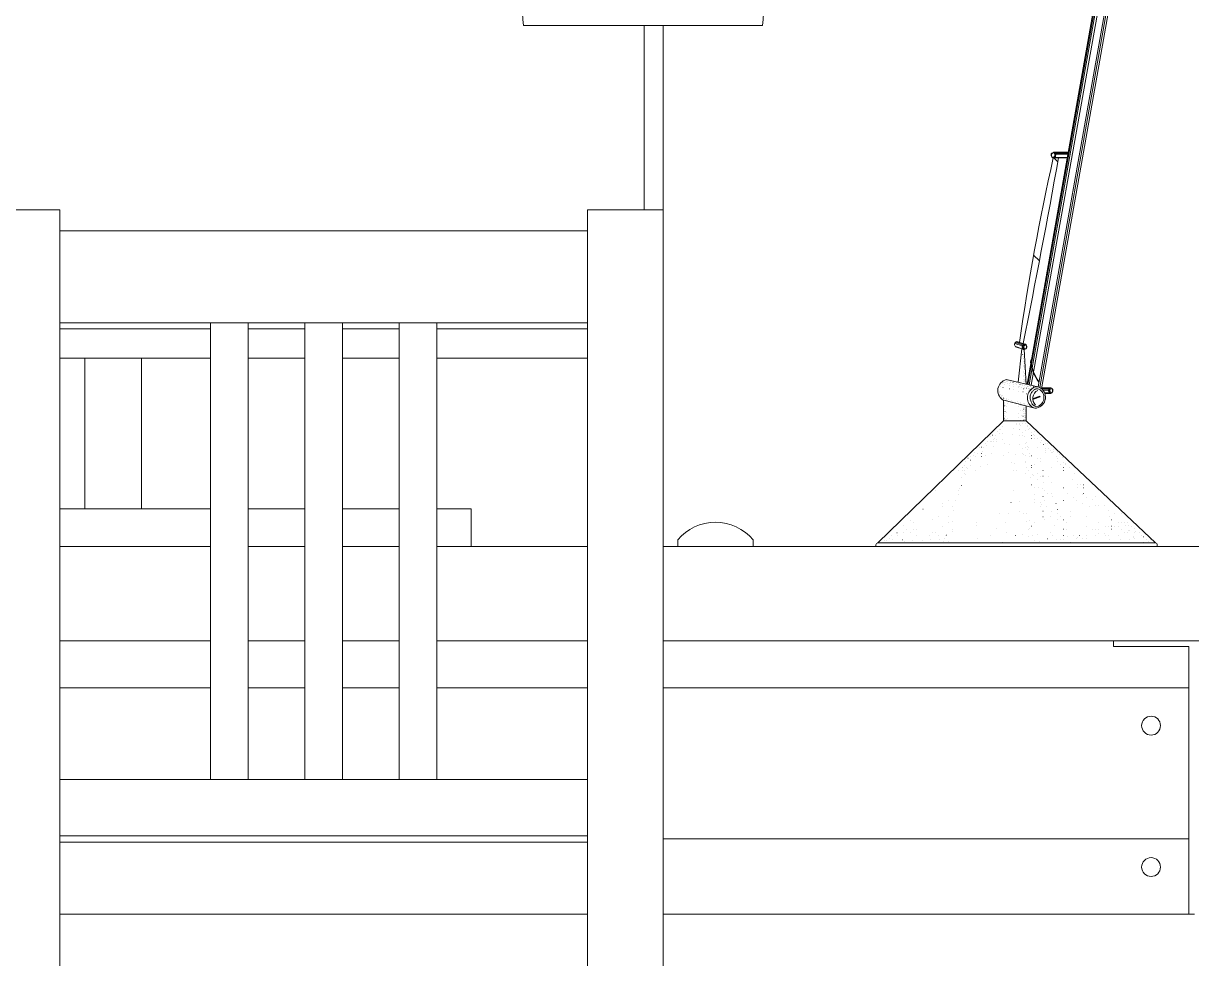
# Model space of a CAD drawing. Header units: centimetres. Extents: x -16179 to 12840, y -10704 to 3856.
# Drawn here: x 21.7 to 83.7, y -5060.8 to -5011.2 of the extents above; entities that cross this region are included whole.
import ezdxf

# ---------------------------------------------------------------- set-up
doc = ezdxf.new("R2010")
doc.units = ezdxf.units.CM
doc.header["$MEASUREMENT"] = 0
for name, color, linetype, lineweight in [('A-LP-SEZIONI_Num_Penna__151', 151, 'Continuous', 18), ('A-prsp-2_Num_Penna__137', 137, 'Continuous', 18), ('A-SECT D-MCUT_Num_Penna__181', 181, 'Continuous', 18)]:
    doc.layers.add(name, color=color, linetype=linetype, lineweight=lineweight)

msp = doc.modelspace()

# ---------------------------------------------------------------- hatches: boundary and pattern name
at = {"layer": 'A-prsp-2_Num_Penna__137', "linetype": 'Continuous', "lineweight": 18}
h = msp.add_hatch(dxfattribs=at)
h.set_pattern_fill('ANSI31', color=137, scale=100, style=0, pattern_type=2)
h.set_pattern_definition([(135, (896.8403, -5564.6536), (3.115519, 3.115519), [])])
h.paths.add_polyline_path([(76.343, -5018.356, 0.018598), (74.545, -5028.138), (74.748, -5028.199, 0.005294), (76.62, -5018.353), (76.355, -5018.353, -0.018609)])
at = {"layer": 'A-SECT D-MCUT_Num_Penna__181', "linetype": 'Continuous', "lineweight": 18}
h = msp.add_hatch(dxfattribs=at)
h.set_pattern_fill('ANSI31', color=181, scale=100, style=0, pattern_type=2)
h.set_pattern_definition([(45, (254.724, -5723.27), (-52.198, 52.198), [])])
h.paths.add_polyline_path([(-34.169, -4813.471), (-34.169, -4861.971), (-19.169, -4861.971), (-19.169, -4843.471), (210.831, -4843.471), (210.831, -4922.101), (212.164, -4922.101, -1), (212.164, -4922.401), (210.843, -4922.401), (210.831, -4922.416), (210.831, -5113.471), (-19.169, -5113.471), (-19.169, -5015.971), (-34.169, -5015.971), (-34.169, -5123.471), (-64.169, -5123.471), (-64.169, -5143.471), (237.449, -5143.471), (237.449, -5113.471), (220.831, -5113.471), (220.831, -4843.471), (235.831, -4843.471), (235.831, -4828.471), (-19.169, -4828.471), (-19.169, -4813.471)])

# ---------------------------------------------------------------- linework, layer by layer
at = {"layer": 'A-LP-SEZIONI_Num_Penna__151', "color": 151, "linetype": 'Continuous', "lineweight": 18}
for p, q in [((19.651, -5021.103), (23.651, -5021.103)), ((23.651, -5071.971), (23.651, -5021.103)), ((51.651, -5021.103), (55.651, -5021.103)), ((51.651, -5071.971), (51.651, -5021.103)), ((55.651, -5021.103), (55.651, -5111.971)), ((23.651, -5022.216), (51.651, -5022.216)), ((23.651, -5027.097), (51.651, -5027.097)), ((23.651, -5027.422), (31.651, -5027.422)), ((31.651, -5027.097), (31.651, -5051.319)), ((33.651, -5027.097), (33.651, -5051.319)), ((33.651, -5027.422), (36.651, -5027.422)), ((36.651, -5027.097), (36.651, -5051.319)), ((36.651, -5027.097), (36.651, -5051.319)), ((38.651, -5027.097), (38.651, -5051.319)), ((38.651, -5027.097), (38.651, -5051.319)), ((38.651, -5027.422), (41.651, -5027.422)), ((41.651, -5027.097), (41.651, -5051.319)), ((43.651, -5027.097), (43.651, -5051.319)), ((43.651, -5027.422), (51.651, -5027.422)), ((79.531, -5044.271), (79.531, -5043.971)), ((83.531, -5044.271), (79.531, -5044.271)), ((83.531, -5058.471), (83.531, -5044.271)), ((31.651, -5046.471), (23.651, -5046.471)), ((36.651, -5046.471), (33.651, -5046.471)), ((41.651, -5046.471), (38.651, -5046.471)), ((51.651, -5046.471), (43.651, -5046.471)), ((83.531, -5046.471), (55.651, -5046.471)), ((23.651, -5051.319), (51.651, -5051.319)), ((23.651, -5054.319), (51.651, -5054.319)), ((23.651, -5054.645), (51.651, -5054.645)), ((83.531, -5054.471), (55.651, -5054.471)), ((51.651, -5058.471), (23.651, -5058.471)), ((83.831, -5058.471), (55.651, -5058.471))]:
    msp.add_line(p, q, dxfattribs=at)
at = {"layer": 'A-LP-SEZIONI_Num_Penna__151', "color": 151, "linetype": 'Continuous', "lineweight": 18, "flags": 128}
for points in [[(31.651, -5038.971), (23.651, -5038.971)], [(36.651, -5038.971), (33.651, -5038.971)], [(41.651, -5038.971), (38.651, -5038.971)], [(51.651, -5038.971), (43.651, -5038.971)], [(55.651, -5043.971), (125.831, -5043.971), (125.831, -5038.971), (55.651, -5038.971)], [(23.651, -5043.971), (31.651, -5043.971)], [(33.651, -5043.971), (36.651, -5043.971)], [(38.651, -5043.971), (41.651, -5043.971)], [(43.651, -5043.971), (51.651, -5043.971)]]:
    msp.add_lwpolyline(points, dxfattribs=at)
at = {"layer": 'A-LP-SEZIONI_Num_Penna__151', "color": 151, "linetype": 'Continuous', "lineweight": 18}
for centre in [(81.531, -5048.471), (81.531, -5055.971)]:
    msp.add_circle(centre, 0.5, dxfattribs=at)
at = {"layer": 'A-prsp-2_Num_Penna__137', "color": 137, "linetype": 'Continuous', "lineweight": 18}
for p, q in [((79.32, -5005.765), (74.953, -5030.363)), ((79.363, -5005.776), (74.995, -5030.373)), ((79.429, -5005.793), (75.061, -5030.388)), ((79.543, -5005.822), (75.176, -5030.414)), ((79.901, -5005.913), (75.542, -5030.497)), ((79.996, -5005.938), (75.635, -5030.534)), ((80.095, -5005.963), (75.727, -5030.6)), ((54.651, -5011.338), (54.651, -5021.103)), ((55.651, -5011.338), (55.651, -5021.103)), ((76.335, -5018.353), (77.085, -5018.353)), ((76.36, -5018.058), (77.138, -5018.058)), ((76.392, -5018.339), (77.088, -5018.339)), ((76.409, -5018.073), (77.135, -5018.073)), ((76.437, -5018.1), (77.13, -5018.1)), ((76.466, -5018.154), (77.121, -5018.154)), ((74.702, -5028.322), (74.299, -5028.201)), ((74.735, -5028.27), (74.331, -5028.149)), ((74.775, -5028.24), (74.369, -5028.118)), ((74.805, -5028.227), (74.399, -5028.105)), ((74.739, -5028.492), (74.335, -5028.365)), ((74.668, -5028.481), (74.484, -5030.256)), ((74.72, -5028.79), (74.722, -5028.79)), ((74.78, -5028.597), (74.782, -5028.597)), ((74.78, -5028.775), (74.782, -5028.775)), ((74.78, -5028.879), (74.782, -5028.879)), ((74.795, -5028.686), (74.797, -5028.686)), ((74.807, -5028.52), (74.899, -5030.351)), ((23.651, -5028.971), (31.651, -5028.971)), ((24.982, -5028.971), (24.982, -5036.971)), ((27.982, -5028.971), (27.982, -5036.971)), ((33.651, -5028.971), (36.651, -5028.971)), ((38.651, -5028.971), (41.651, -5028.971)), ((43.651, -5028.971), (51.651, -5028.971)), ((74.75, -5028.998), (74.752, -5028.998)), ((74.75, -5029.444), (74.752, -5029.444)), ((74.765, -5029.355), (74.767, -5029.355)), ((74.78, -5028.983), (74.782, -5028.983)), ((74.78, -5029.147), (74.782, -5029.147)), ((74.795, -5029.177), (74.797, -5029.177)), ((74.795, -5029.266), (74.797, -5029.266)), ((74.81, -5029.251), (74.812, -5029.251)), ((74.825, -5029.34), (74.826, -5029.34)), ((74.825, -5029.429), (74.826, -5029.429)), ((74.825, -5029.474), (74.826, -5029.474)), ((74.839, -5029.518), (74.841, -5029.518)), ((74.75, -5029.756), (74.752, -5029.756)), ((74.75, -5029.935), (74.752, -5029.935)), ((74.75, -5030.098), (74.752, -5030.098)), ((74.765, -5029.667), (74.767, -5029.667)), ((74.765, -5029.905), (74.767, -5029.905)), ((74.795, -5030.083), (74.797, -5030.083)), ((74.825, -5029.771), (74.826, -5029.771)), ((74.825, -5029.801), (74.826, -5029.801)), ((74.839, -5029.593), (74.841, -5029.593)), ((74.839, -5029.875), (74.841, -5029.875)), ((74.854, -5029.994), (74.856, -5029.994)), ((74.854, -5030.128), (74.856, -5030.128)), ((74.869, -5030.068), (74.871, -5030.068)), ((74.869, -5030.143), (74.871, -5030.143)), ((73.485, -5030.752), (73.487, -5030.752)), ((73.531, -5030.483), (73.533, -5030.483)), ((73.628, -5030.338), (73.629, -5030.338)), ((73.676, -5030.531), (73.678, -5030.531)), ((73.679, -5030.291), (73.681, -5030.291)), ((73.738, -5030.262), (73.74, -5030.262)), ((73.772, -5030.354), (73.774, -5030.354)), ((73.813, -5030.262), (73.815, -5030.262)), ((73.869, -5030.193), (73.871, -5030.193)), ((73.872, -5030.187), (73.874, -5030.187)), ((73.932, -5030.321), (73.934, -5030.321)), ((73.933, -5030.193), (73.935, -5030.193)), ((73.982, -5030.177), (73.984, -5030.177)), ((74.014, -5030.402), (74.016, -5030.402)), ((74.03, -5030.611), (74.032, -5030.611)), ((74.036, -5030.336), (74.038, -5030.336)), ((74.078, -5030.258), (74.08, -5030.258)), ((74.081, -5030.232), (74.083, -5030.232)), ((74.094, -5030.242), (74.096, -5030.242)), ((74.207, -5030.274), (74.209, -5030.274)), ((74.214, -5030.232), (74.216, -5030.232)), ((74.223, -5030.467), (74.225, -5030.467)), ((74.223, -5030.643), (74.225, -5030.643)), ((74.229, -5030.351), (74.231, -5030.351)), ((74.352, -5030.306), (74.354, -5030.306)), ((74.378, -5030.291), (74.38, -5030.291)), ((74.408, -5030.381), (74.41, -5030.381)), ((74.481, -5030.483), (74.483, -5030.483)), ((74.481, -5030.724), (74.483, -5030.724)), ((74.497, -5030.306), (74.499, -5030.306)), ((74.513, -5030.547), (74.515, -5030.547)), ((74.572, -5030.5), (74.574, -5030.5)), ((74.577, -5030.37), (74.579, -5030.37)), ((74.641, -5030.531), (74.643, -5030.531)), ((74.674, -5030.386), (74.676, -5030.386)), ((74.691, -5030.381), (74.693, -5030.381)), ((74.706, -5030.418), (74.708, -5030.418)), ((74.738, -5030.756), (74.74, -5030.756)), ((74.75, -5030.217), (74.752, -5030.217)), ((74.754, -5030.595), (74.756, -5030.595)), ((74.795, -5030.321), (74.797, -5030.321)), ((74.802, -5030.402), (74.804, -5030.402)), ((74.825, -5030.173), (74.826, -5030.173)), ((74.839, -5030.232), (74.841, -5030.232)), ((74.839, -5030.514), (74.841, -5030.514)), ((74.839, -5030.589), (74.841, -5030.589)), ((74.854, -5030.202), (74.856, -5030.202)), ((74.854, -5030.232), (74.856, -5030.232)), ((74.854, -5030.336), (74.856, -5030.336)), ((74.854, -5030.395), (74.856, -5030.395)), ((74.869, -5030.262), (74.871, -5030.262)), ((74.914, -5030.574), (74.916, -5030.574)), ((74.958, -5030.47), (74.96, -5030.47)), ((74.988, -5030.5), (74.99, -5030.5)), ((74.996, -5030.499), (74.998, -5030.499)), ((75.012, -5030.483), (75.014, -5030.483)), ((75.012, -5030.595), (75.014, -5030.595)), ((75.033, -5030.604), (75.035, -5030.604)), ((75.033, -5030.693), (75.035, -5030.693)), ((75.063, -5030.44), (75.065, -5030.44)), ((75.108, -5030.627), (75.11, -5030.627)), ((75.137, -5030.5), (75.139, -5030.5)), ((75.157, -5030.483), (75.158, -5030.483)), ((75.173, -5030.515), (75.175, -5030.515)), ((75.271, -5030.455), (75.273, -5030.455)), ((75.285, -5030.499), (75.287, -5030.499)), ((76.194, -5030.549), (75.735, -5030.549)), ((76.137, -5030.57), (75.735, -5030.57)), ((76.104, -5030.61), (75.735, -5030.61)), ((76.082, -5030.671), (75.795, -5030.671)), ((73.485, -5030.886), (73.487, -5030.886)), ((73.515, -5030.797), (73.517, -5030.797)), ((73.545, -5030.901), (73.547, -5030.901)), ((73.575, -5030.975), (73.577, -5030.975)), ((73.575, -5030.99), (73.577, -5030.99)), ((73.595, -5031.062), (73.597, -5031.062)), ((73.634, -5030.96), (73.636, -5030.96)), ((73.694, -5031.094), (73.696, -5031.094)), ((73.704, -5032.308), (73.704, -5031.2)), ((73.709, -5031.049), (73.711, -5031.049)), ((73.724, -5031.11), (73.726, -5031.11)), ((73.732, -5031.327), (73.734, -5031.327)), ((73.768, -5031.139), (73.77, -5031.139)), ((73.78, -5031.391), (73.782, -5031.391)), ((73.857, -5031.154), (73.859, -5031.154)), ((73.869, -5031.142), (73.871, -5031.142)), ((73.893, -5031.367), (73.895, -5031.367)), ((73.962, -5031.154), (73.963, -5031.154)), ((74.11, -5031.222), (74.112, -5031.222)), ((74.2, -5031.258), (74.202, -5031.258)), ((74.336, -5031.303), (74.338, -5031.303)), ((74.423, -5031.272), (74.425, -5031.272)), ((74.513, -5031.383), (74.515, -5031.383)), ((74.586, -5031.317), (74.588, -5031.317)), ((74.593, -5031.367), (74.595, -5031.367)), ((74.765, -5031.362), (74.767, -5031.362)), ((74.819, -5031.367), (74.82, -5031.367)), ((74.931, -5030.869), (74.933, -5030.869)), ((73.732, -5031.697), (73.734, -5031.697)), ((73.732, -5031.906), (73.734, -5031.906)), ((73.748, -5031.512), (73.75, -5031.512)), ((73.756, -5031.415), (73.758, -5031.415)), ((73.772, -5032.002), (73.774, -5032.002)), ((73.783, -5031.808), (73.785, -5031.808)), ((73.813, -5031.481), (73.815, -5031.481)), ((73.861, -5031.544), (73.863, -5031.544)), ((73.869, -5031.841), (73.871, -5031.841)), ((74.505, -5031.528), (74.507, -5031.528)), ((74.505, -5031.922), (74.507, -5031.922)), ((74.625, -5031.472), (74.627, -5031.472)), ((74.625, -5031.777), (74.627, -5031.777)), ((74.676, -5031.495), (74.678, -5031.495)), ((74.705, -5031.763), (74.707, -5031.763)), ((74.706, -5031.48), (74.708, -5031.48)), ((74.746, -5031.6), (74.748, -5031.6)), ((74.746, -5031.801), (74.748, -5031.801)), ((74.746, -5031.914), (74.748, -5031.914)), ((74.754, -5031.681), (74.756, -5031.681)), ((74.795, -5031.644), (74.797, -5031.644)), ((74.795, -5031.926), (74.797, -5031.926)), ((74.802, -5031.415), (74.804, -5031.415)), ((74.81, -5031.576), (74.812, -5031.576)), ((74.81, -5031.994), (74.812, -5031.994)), ((74.819, -5031.576), (74.82, -5031.576)), ((74.827, -5031.681), (74.829, -5031.681)), ((74.867, -5031.56), (74.869, -5031.56)), ((74.875, -5031.616), (74.877, -5031.616)), ((74.875, -5031.689), (74.877, -5031.689)), ((74.875, -5031.761), (74.877, -5031.761)), ((74.875, -5031.817), (74.877, -5031.817)), ((74.875, -5031.914), (74.877, -5031.914)), ((74.875, -5032.01), (74.877, -5032.01)), ((74.883, -5031.48), (74.885, -5031.48)), ((74.898, -5032.308), (74.898, -5031.506)), ((74.973, -5031.421), (74.975, -5031.421)), ((75.076, -5031.496), (75.078, -5031.496)), ((73.643, -5032.618), (73.645, -5032.618)), ((73.643, -5032.618), (73.645, -5032.618)), ((74.898, -5032.308), (73.704, -5032.308)), ((73.74, -5032.131), (73.742, -5032.131)), ((73.764, -5032.187), (73.766, -5032.187)), ((73.798, -5032.239), (73.8, -5032.239)), ((73.828, -5032.06), (73.83, -5032.06)), ((73.872, -5032.253), (73.874, -5032.253)), ((73.901, -5032.187), (73.903, -5032.187)), ((74.386, -5032.484), (74.388, -5032.484)), ((74.409, -5032.467), (74.411, -5032.467)), ((74.505, -5032.139), (74.507, -5032.139)), ((74.526, -5032.46), (74.528, -5032.46)), ((74.549, -5032.507), (74.551, -5032.507)), ((74.619, -5032.554), (74.621, -5032.554)), ((74.625, -5032.267), (74.627, -5032.267)), ((74.633, -5032.026), (74.635, -5032.026)), ((74.688, -5032.457), (74.69, -5032.457)), ((74.738, -5032.058), (74.74, -5032.058)), ((74.754, -5032.267), (74.756, -5032.267)), ((74.765, -5032.253), (74.767, -5032.253)), ((74.78, -5032.045), (74.782, -5032.045)), ((74.795, -5032.209), (74.797, -5032.209)), ((74.81, -5032.12), (74.812, -5032.12)), ((74.819, -5032.243), (74.82, -5032.243)), ((74.853, -5032.437), (74.855, -5032.437)), ((74.854, -5032.12), (74.856, -5032.12)), ((74.875, -5032.05), (74.877, -5032.05)), ((74.875, -5032.131), (74.877, -5032.131)), ((74.875, -5032.219), (74.877, -5032.219)), ((74.97, -5032.577), (74.972, -5032.577)), ((74.993, -5032.554), (74.995, -5032.554)), ((73.008, -5033.111), (73.01, -5033.111)), ((73.129, -5033.062), (73.131, -5033.062)), ((73.162, -5033.265), (73.164, -5033.265)), ((73.223, -5033.225), (73.225, -5033.225)), ((73.293, -5033.085), (73.295, -5033.085)), ((73.316, -5033.265), (73.318, -5033.265)), ((73.409, -5032.875), (73.411, -5032.875)), ((73.47, -5032.957), (73.472, -5032.957)), ((73.503, -5032.735), (73.505, -5032.735)), ((73.526, -5032.758), (73.528, -5032.758)), ((73.639, -5032.977), (73.641, -5032.977)), ((74.176, -5033.044), (74.178, -5033.044)), ((74.222, -5032.694), (74.224, -5032.694)), ((74.549, -5032.764), (74.551, -5032.764)), ((74.563, -5032.775), (74.565, -5032.775)), ((74.563, -5033.083), (74.565, -5033.083)), ((74.718, -5032.929), (74.719, -5032.929)), ((74.718, -5033.083), (74.719, -5033.083)), ((74.83, -5033.114), (74.832, -5033.114)), ((74.857, -5032.796), (74.859, -5032.796)), ((75.026, -5032.775), (75.028, -5032.775)), ((75.087, -5032.694), (75.089, -5032.694)), ((75.18, -5033.083), (75.182, -5033.083)), ((75.18, -5033.237), (75.182, -5033.237)), ((75.203, -5032.904), (75.205, -5032.904)), ((75.273, -5033.044), (75.275, -5033.044)), ((75.334, -5033.083), (75.336, -5033.083)), ((75.334, -5033.237), (75.336, -5033.237)), ((75.367, -5032.88), (75.369, -5032.88)), ((75.488, -5032.929), (75.49, -5032.929)), ((75.488, -5033.237), (75.49, -5033.237)), ((75.647, -5033.207), (75.649, -5033.207)), ((72.452, -5033.692), (72.454, -5033.692)), ((72.545, -5033.692), (72.547, -5033.692)), ((72.662, -5033.738), (72.664, -5033.738)), ((72.755, -5033.505), (72.757, -5033.505)), ((72.826, -5033.622), (72.828, -5033.622)), ((72.849, -5033.388), (72.851, -5033.388)), ((73.008, -5033.419), (73.01, -5033.419)), ((73.082, -5033.412), (73.084, -5033.412)), ((73.162, -5033.419), (73.164, -5033.419)), ((73.178, -5033.676), (73.18, -5033.676)), ((73.316, -5033.419), (73.318, -5033.419)), ((73.666, -5033.295), (73.668, -5033.295)), ((73.736, -5033.482), (73.738, -5033.482)), ((74.036, -5033.557), (74.038, -5033.557)), ((74.563, -5033.545), (74.565, -5033.545)), ((74.736, -5033.79), (74.738, -5033.79)), ((74.853, -5033.51), (74.855, -5033.51)), ((74.872, -5033.699), (74.874, -5033.699)), ((74.946, -5033.44), (74.948, -5033.44)), ((74.97, -5033.65), (74.972, -5033.65)), ((74.993, -5033.837), (74.995, -5033.837)), ((75.026, -5033.699), (75.028, -5033.699)), ((75.026, -5033.699), (75.028, -5033.699)), ((75.488, -5033.699), (75.49, -5033.699)), ((75.67, -5033.44), (75.672, -5033.44)), ((75.741, -5033.324), (75.742, -5033.324)), ((75.834, -5033.557), (75.836, -5033.557)), ((75.927, -5033.767), (75.929, -5033.767)), ((75.951, -5033.51), (75.953, -5033.51)), ((75.951, -5033.853), (75.953, -5033.853)), ((76.044, -5033.51), (76.046, -5033.51)), ((76.114, -5033.767), (76.116, -5033.767)), ((76.184, -5033.86), (76.186, -5033.86)), ((76.348, -5033.814), (76.35, -5033.814)), ((71.681, -5034.438), (71.683, -5034.438)), ((71.821, -5034.275), (71.823, -5034.275)), ((71.929, -5034.189), (71.931, -5034.189)), ((71.961, -5034.392), (71.963, -5034.392)), ((72.125, -5034.135), (72.127, -5034.135)), ((72.148, -5033.995), (72.15, -5033.995)), ((72.195, -5034.182), (72.197, -5034.182)), ((72.312, -5034.042), (72.314, -5034.042)), ((72.545, -5034.035), (72.547, -5034.035)), ((72.545, -5034.189), (72.547, -5034.189)), ((72.569, -5033.948), (72.571, -5033.948)), ((72.772, -5034.127), (72.774, -5034.127)), ((73.043, -5034.037), (73.045, -5034.037)), ((73.709, -5034.127), (73.711, -5034.127)), ((73.947, -5034.007), (73.949, -5034.007)), ((74.129, -5034.49), (74.131, -5034.49)), ((74.339, -5034.094), (74.341, -5034.094)), ((74.736, -5034.047), (74.738, -5034.047)), ((74.783, -5034.094), (74.785, -5034.094)), ((74.853, -5034.49), (74.855, -5034.49)), ((74.872, -5034.161), (74.874, -5034.161)), ((74.872, -5034.469), (74.874, -5034.469)), ((75.063, -5034.024), (75.065, -5034.024)), ((75.087, -5034.21), (75.089, -5034.21)), ((75.18, -5034.161), (75.182, -5034.161)), ((75.18, -5034.161), (75.182, -5034.161)), ((75.488, -5034.315), (75.49, -5034.315)), ((75.642, -5034.315), (75.644, -5034.315)), ((75.642, -5034.469), (75.644, -5034.469)), ((75.951, -5034.007), (75.953, -5034.007)), ((76.259, -5034.007), (76.261, -5034.007)), ((76.301, -5034), (76.303, -5034)), ((76.371, -5033.954), (76.373, -5033.954)), ((76.535, -5034.21), (76.537, -5034.21)), ((76.567, -5034.007), (76.569, -5034.007)), ((76.567, -5034.315), (76.569, -5034.315)), ((76.567, -5034.469), (76.569, -5034.469)), ((76.675, -5034.094), (76.677, -5034.094)), ((76.815, -5034.257), (76.817, -5034.257)), ((76.862, -5034.49), (76.864, -5034.49)), ((71.312, -5034.959), (71.314, -5034.959)), ((71.509, -5034.914), (71.511, -5034.914)), ((71.518, -5034.765), (71.52, -5034.765)), ((71.518, -5034.788), (71.52, -5034.788)), ((71.62, -5034.959), (71.622, -5034.959)), ((71.62, -5035.113), (71.622, -5035.113)), ((71.634, -5034.672), (71.636, -5034.672)), ((71.747, -5034.794), (71.749, -5034.794)), ((71.775, -5034.805), (71.777, -5034.805)), ((71.929, -5034.651), (71.931, -5034.651)), ((72.237, -5034.959), (72.239, -5034.959)), ((72.501, -5034.714), (72.503, -5034.714)), ((72.862, -5034.624), (72.864, -5034.624)), ((74.255, -5034.931), (74.257, -5034.931)), ((74.292, -5034.584), (74.294, -5034.584)), ((74.409, -5034.931), (74.411, -5034.931)), ((74.872, -5035.085), (74.874, -5035.085)), ((74.923, -5034.794), (74.925, -5034.794)), ((75.016, -5034.934), (75.018, -5034.934)), ((75.18, -5034.677), (75.182, -5034.677)), ((75.18, -5034.777), (75.182, -5034.777)), ((75.334, -5034.623), (75.336, -5034.623)), ((75.488, -5035.085), (75.49, -5035.085)), ((75.797, -5034.931), (75.799, -5034.931)), ((76.259, -5034.777), (76.261, -5034.777)), ((76.721, -5034.623), (76.723, -5034.623)), ((76.876, -5034.777), (76.878, -5034.777)), ((76.876, -5034.931), (76.878, -5034.931)), ((76.978, -5034.584), (76.98, -5034.584)), ((76.978, -5034.607), (76.98, -5034.607)), ((77.184, -5034.777), (77.186, -5034.777)), ((77.492, -5035.085), (77.494, -5035.085)), ((71.466, -5035.727), (71.468, -5035.727)), ((71.49, -5035.284), (71.492, -5035.284)), ((71.677, -5035.167), (71.679, -5035.167)), ((75.157, -5035.33), (75.159, -5035.33)), ((75.18, -5035.701), (75.182, -5035.701)), ((75.227, -5035.144), (75.229, -5035.144)), ((75.273, -5035.214), (75.275, -5035.214)), ((75.488, -5035.393), (75.49, -5035.393)), ((75.642, -5035.239), (75.644, -5035.239)), ((75.797, -5035.239), (75.799, -5035.239)), ((75.811, -5035.587), (75.813, -5035.587)), ((76.105, -5035.239), (76.107, -5035.239)), ((76.259, -5035.547), (76.261, -5035.547)), ((77.338, -5035.393), (77.34, -5035.393)), ((77.646, -5035.701), (77.648, -5035.701)), ((77.8, -5035.701), (77.802, -5035.701)), ((77.955, -5035.701), (77.957, -5035.701)), ((70.104, -5036.018), (70.106, -5036.018)), ((71.293, -5036.018), (71.295, -5036.018)), ((71.293, -5036.187), (71.295, -5036.187)), ((71.35, -5035.913), (71.352, -5035.913)), ((74.255, -5036.009), (74.257, -5036.009)), ((75.367, -5035.82), (75.369, -5035.82)), ((75.367, -5036.187), (75.368, -5036.187)), ((75.536, -5035.848), (75.538, -5035.848)), ((75.764, -5035.89), (75.766, -5035.89)), ((75.797, -5036.317), (75.799, -5036.317)), ((75.876, -5036.018), (75.878, -5036.018)), ((76.044, -5036.147), (76.046, -5036.147)), ((76.259, -5036.163), (76.261, -5036.163)), ((76.324, -5036.333), (76.326, -5036.333)), ((76.894, -5035.848), (76.896, -5035.848)), ((76.894, -5035.848), (76.896, -5035.848)), ((77.116, -5036.148), (77.118, -5036.148)), ((77.403, -5036.357), (77.405, -5036.357)), ((77.646, -5035.855), (77.648, -5035.855)), ((77.913, -5036.187), (77.915, -5036.187)), ((77.955, -5035.855), (77.957, -5035.855)), ((77.955, -5036.163), (77.957, -5036.163)), ((78.082, -5036.357), (78.084, -5036.357)), ((78.571, -5036.317), (78.573, -5036.317)), ((23.651, -5036.971), (31.651, -5036.971)), ((33.651, -5036.971), (36.651, -5036.971)), ((38.651, -5036.971), (41.651, -5036.971)), ((43.651, -5036.971), (45.475, -5036.971)), ((45.475, -5036.971), (45.475, -5038.971)), ((70.444, -5036.696), (70.446, -5036.696)), ((70.444, -5036.865), (70.446, -5036.865)), ((70.783, -5036.526), (70.785, -5036.526)), ((70.976, -5036.823), (70.978, -5036.823)), ((71.163, -5036.543), (71.165, -5036.543)), ((74.101, -5036.625), (74.103, -5036.625)), ((74.526, -5036.59), (74.528, -5036.59)), ((75.334, -5036.471), (75.336, -5036.471)), ((75.334, -5036.625), (75.336, -5036.625)), ((75.642, -5036.625), (75.644, -5036.625)), ((75.642, -5036.625), (75.644, -5036.625)), ((75.67, -5036.847), (75.672, -5036.847)), ((75.694, -5036.753), (75.696, -5036.753)), ((75.876, -5036.526), (75.878, -5036.526)), ((75.997, -5036.87), (75.999, -5036.87)), ((76.488, -5036.683), (76.49, -5036.683)), ((76.894, -5036.526), (76.896, -5036.526)), ((77.573, -5036.526), (77.575, -5036.526)), ((77.913, -5036.696), (77.915, -5036.696)), ((78.252, -5036.865), (78.254, -5036.865)), ((78.417, -5036.471), (78.419, -5036.471)), ((78.571, -5036.779), (78.573, -5036.779)), ((78.725, -5036.779), (78.727, -5036.779)), ((79.034, -5036.779), (79.036, -5036.779)), ((68.757, -5037.57), (68.759, -5037.57)), ((69.434, -5036.987), (69.436, -5036.987)), ((69.935, -5037.544), (69.937, -5037.544)), ((70.274, -5037.374), (70.276, -5037.374)), ((70.783, -5037.374), (70.785, -5037.374)), ((71.069, -5037.057), (71.071, -5037.057)), ((73.484, -5037.241), (73.486, -5037.241)), ((73.947, -5037.241), (73.949, -5037.241)), ((74.563, -5037.087), (74.565, -5037.087)), ((74.76, -5037.197), (74.762, -5037.197)), ((74.923, -5037.197), (74.925, -5037.197)), ((75.087, -5037.593), (75.089, -5037.593)), ((75.797, -5037.087), (75.799, -5037.087)), ((75.797, -5037.087), (75.799, -5037.087)), ((75.797, -5037.395), (75.799, -5037.395)), ((75.876, -5037.544), (75.878, -5037.544)), ((76.215, -5037.374), (76.217, -5037.374)), ((76.259, -5037.087), (76.261, -5037.087)), ((76.555, -5037.205), (76.557, -5037.205)), ((76.555, -5037.544), (76.557, -5037.544)), ((76.555, -5037.544), (76.557, -5037.544)), ((76.558, -5037.01), (76.56, -5037.01)), ((76.724, -5037.374), (76.726, -5037.374)), ((76.894, -5037.544), (76.896, -5037.544)), ((77.234, -5037.374), (77.236, -5037.374)), ((77.278, -5037.12), (77.28, -5037.12)), ((78.082, -5037.374), (78.084, -5037.374)), ((79.271, -5037.035), (79.273, -5037.035)), ((79.342, -5037.395), (79.344, -5037.395)), ((79.44, -5037.544), (79.442, -5037.544)), ((79.61, -5037.205), (79.612, -5037.205)), ((79.95, -5037.205), (79.952, -5037.205)), ((68.407, -5037.873), (68.409, -5037.873)), ((68.577, -5038.053), (68.579, -5038.053)), ((68.916, -5037.713), (68.918, -5037.713)), ((68.916, -5038.053), (68.918, -5038.053)), ((69.086, -5038.053), (69.088, -5038.053)), ((70.444, -5037.883), (70.446, -5037.883)), ((70.783, -5037.713), (70.785, -5037.713)), ((70.976, -5037.617), (70.978, -5037.617)), ((70.976, -5038.06), (70.978, -5038.06)), ((71.018, -5038.165), (71.02, -5038.165)), ((72.251, -5037.703), (72.253, -5037.703)), ((72.251, -5037.857), (72.253, -5037.857)), ((73.33, -5038.011), (73.332, -5038.011)), ((73.793, -5037.703), (73.795, -5037.703)), ((74.946, -5037.663), (74.948, -5037.663)), ((75.04, -5038.06), (75.042, -5038.06)), ((75.087, -5038.037), (75.089, -5038.037)), ((75.197, -5037.883), (75.199, -5037.883)), ((75.367, -5037.713), (75.368, -5037.713)), ((76.413, -5037.857), (76.415, -5037.857)), ((76.894, -5038.053), (76.896, -5038.053)), ((77.025, -5037.71), (77.027, -5037.71)), ((77.064, -5038.053), (77.066, -5038.053)), ((78.082, -5037.883), (78.084, -5037.883)), ((78.422, -5038.053), (78.424, -5038.053)), ((78.592, -5038.053), (78.594, -5038.053)), ((78.761, -5037.713), (78.763, -5037.713)), ((78.761, -5038.053), (78.763, -5038.053)), ((79.101, -5037.883), (79.103, -5037.883)), ((79.271, -5037.883), (79.273, -5037.883)), ((79.44, -5037.883), (79.442, -5037.883)), ((79.44, -5038.053), (79.442, -5038.053)), ((79.61, -5037.883), (79.612, -5037.883)), ((79.78, -5037.713), (79.782, -5037.713)), ((79.78, -5037.713), (79.782, -5037.713)), ((79.78, -5037.883), (79.782, -5037.883)), ((79.95, -5037.713), (79.952, -5037.713)), ((79.95, -5038.053), (79.952, -5038.053)), ((80.119, -5037.713), (80.121, -5037.713)), ((80.119, -5037.713), (80.121, -5037.713)), ((80.155, -5037.827), (80.157, -5037.827)), ((80.272, -5037.687), (80.273, -5037.687)), ((80.342, -5037.85), (80.344, -5037.85)), ((80.342, -5038.13), (80.344, -5038.13)), ((80.361, -5038.093), (80.363, -5038.093)), ((80.505, -5037.92), (80.507, -5037.92)), ((80.645, -5037.99), (80.647, -5037.99)), ((80.715, -5038.153), (80.717, -5038.153)), ((56.427, -5038.616), (56.427, -5038.971)), ((60.427, -5038.616), (60.427, -5038.971)), ((81.762, -5038.774), (67.039, -5038.774)), ((67.379, -5038.643), (67.381, -5038.643)), ((67.496, -5038.667), (67.498, -5038.667)), ((67.636, -5038.55), (67.638, -5038.55)), ((67.753, -5038.387), (67.755, -5038.387)), ((67.8, -5038.573), (67.802, -5038.573)), ((68.056, -5038.247), (68.058, -5038.247)), ((68.067, -5038.392), (68.069, -5038.392)), ((68.337, -5038.62), (68.339, -5038.62)), ((68.407, -5038.222), (68.409, -5038.222)), ((68.454, -5038.713), (68.455, -5038.713)), ((68.746, -5038.222), (68.748, -5038.222)), ((68.897, -5038.667), (68.899, -5038.667)), ((69.086, -5038.392), (69.088, -5038.392)), ((69.411, -5038.667), (69.413, -5038.667)), ((69.765, -5038.392), (69.767, -5038.392)), ((69.808, -5038.62), (69.81, -5038.62)), ((69.935, -5038.222), (69.937, -5038.222)), ((70.104, -5038.222), (70.106, -5038.222)), ((70.274, -5038.392), (70.276, -5038.392)), ((70.322, -5038.597), (70.324, -5038.597)), ((70.532, -5038.69), (70.534, -5038.69)), ((70.579, -5038.55), (70.581, -5038.55)), ((70.614, -5038.392), (70.616, -5038.392)), ((70.672, -5038.363), (70.674, -5038.363)), ((70.789, -5038.713), (70.791, -5038.713)), ((72.311, -5038.561), (72.313, -5038.561)), ((72.99, -5038.392), (72.992, -5038.392)), ((73.669, -5038.731), (73.671, -5038.731)), ((73.839, -5038.222), (73.841, -5038.222)), ((74.348, -5038.392), (74.35, -5038.392)), ((74.718, -5038.319), (74.719, -5038.319)), ((75.04, -5038.457), (75.042, -5038.457)), ((75.227, -5038.363), (75.229, -5038.363)), ((75.367, -5038.643), (75.369, -5038.643)), ((75.488, -5038.319), (75.49, -5038.319)), ((75.624, -5038.713), (75.626, -5038.713)), ((76.046, -5038.561), (76.047, -5038.561)), ((76.046, -5038.561), (76.047, -5038.561)), ((76.215, -5038.222), (76.217, -5038.222)), ((76.324, -5038.387), (76.326, -5038.387)), ((76.535, -5038.573), (76.537, -5038.573)), ((76.721, -5038.597), (76.723, -5038.597)), ((76.894, -5038.392), (76.896, -5038.392)), ((76.908, -5038.597), (76.91, -5038.597)), ((77.116, -5038.417), (77.118, -5038.417)), ((77.234, -5038.731), (77.236, -5038.731)), ((77.403, -5038.392), (77.405, -5038.392)), ((77.573, -5038.561), (77.575, -5038.561)), ((77.632, -5038.503), (77.634, -5038.503)), ((77.743, -5038.392), (77.745, -5038.392)), ((77.913, -5038.527), (77.915, -5038.527)), ((78.082, -5038.392), (78.084, -5038.392)), ((78.123, -5038.527), (78.125, -5038.527)), ((78.592, -5038.392), (78.594, -5038.392)), ((78.739, -5038.255), (78.741, -5038.255)), ((79.063, -5038.255), (79.065, -5038.255)), ((79.101, -5038.392), (79.103, -5038.392)), ((79.101, -5038.392), (79.103, -5038.392)), ((79.271, -5038.392), (79.273, -5038.392)), ((79.314, -5038.62), (79.316, -5038.62)), ((79.78, -5038.392), (79.782, -5038.392)), ((79.921, -5038.597), (79.923, -5038.597)), ((80.119, -5038.222), (80.121, -5038.222)), ((80.119, -5038.222), (80.121, -5038.222)), ((80.289, -5038.222), (80.291, -5038.222)), ((80.388, -5038.597), (80.39, -5038.597)), ((80.599, -5038.457), (80.6, -5038.457)), ((80.599, -5038.503), (80.6, -5038.503)), ((80.629, -5038.222), (80.631, -5038.222)), ((80.629, -5038.222), (80.631, -5038.222)), ((80.629, -5038.561), (80.631, -5038.561)), ((80.902, -5038.223), (80.904, -5038.223)), ((81.019, -5038.387), (81.021, -5038.387)), ((81.136, -5038.457), (81.138, -5038.457)), ((81.138, -5038.731), (81.14, -5038.731)), ((81.299, -5038.573), (81.301, -5038.573)), ((81.393, -5038.713), (81.395, -5038.713)), ((81.497, -5038.579), (81.499, -5038.579))]:
    msp.add_line(p, q, dxfattribs=at)
at = {"layer": 'A-prsp-2_Num_Penna__137', "color": 137, "linetype": 'Continuous', "lineweight": 18, "flags": 128}
for points in [[(60.925, -5011.338), (48.241, -5011.338, -0.273505), (52.39, -5002.385), (52.39, -4997.909), (56.776, -4997.909), (56.776, -5002.385, -0.273505)], [(76.312, -5018.348, 0.130303), (76.359, -5018.352, 0.576801), (76.427, -5018.089, 0.264517), (76.346, -5018.059, 0.710752)], [(74.808, -5028.52, -0.130303), (74.762, -5028.51, -0.576801), (74.779, -5028.238, -0.264517), (74.865, -5028.235, -0.710752)], [(75.453, -5031.628, -0.130303), (75.277, -5031.599, -0.576801), (75.273, -5030.552, -0.264517), (75.604, -5030.517, -0.710752)], [(76.242, -5030.839, -0.130303), (76.196, -5030.843, -0.576801), (76.127, -5030.58, -0.264517), (76.208, -5030.55, -0.710752)]]:
    msp.add_lwpolyline(points, format="xyb", close=True, dxfattribs=at)
for points in [[(76.374, -5018.088, 0.083661), (76.347, -5018.085, 0.685038), (76.311, -5018.327)], [(74.784, -5028.518), (74.349, -5028.377, -0.641064), (74.418, -5028.1), (74.843, -5028.227)], [(74.829, -5028.254, -0.083661), (74.856, -5028.259, -0.685038), (74.816, -5028.501)], [(75.363, -5031.625), (73.658, -5031.188, -0.641064), (73.854, -5030.111), (75.516, -5030.492)], [(75.471, -5030.599, -0.083661), (75.576, -5030.613, -0.685038), (75.48, -5031.55)], [(76.18, -5030.579, -0.083661), (76.207, -5030.576, -0.685038), (76.244, -5030.818)], [(74.898, -5032.308), (81.762, -5038.774, -0.414214), (81.861, -5038.873), (81.861, -5038.973), (66.94, -5038.973), (66.94, -5038.873, -0.414214), (67.039, -5038.774), (73.704, -5032.308)]]:
    msp.add_lwpolyline(points, format="xyb", dxfattribs=at)
for points in [[(75.628, -5030.992), (75.277, -5031.116), (75.289, -5031.158), (75.64, -5031.034), (75.626, -5030.993)], [(76.15, -5030.823), (75.885, -5030.822)], [(76.219, -5030.844), (75.898, -5030.844)]]:
    msp.add_lwpolyline(points, dxfattribs=at)
at = {"layer": 'A-prsp-2_Num_Penna__137', "color": 137, "linetype": 'Continuous', "lineweight": 18}
for centre, radius, start, end in [((206.901, -5047.409), 133.751, 167.45336, 171.71615), ((-389.238, -4934.881), 473.277, 348.62834, 349.84117), ((74.907, -5028.387), 0.133, 122.1116, 223.05079), ((77.341, -5028.9), 2.219, 186.71875, 217.45862), ((77.267, -5028.922), 2.12, 183.73672, 217.47433), ((75.759, -5031.124), 0.5, 118.56335, 222.91454), ((76.284, -5030.688), 0.126, 134.33706, 228.12993), ((58.427, -5040.288), 2.607, 39.8955, 140.1045)]:
    msp.add_arc(centre, radius, start, end, dxfattribs=at)
for points in [[(76.311, -5018.327), (76.32, -5018.328), (76.331, -5018.327), (76.341, -5018.326), (76.353, -5018.326), (76.37, -5018.319), (76.382, -5018.308), (76.394, -5018.297), (76.405, -5018.285), (76.414, -5018.27), (76.424, -5018.256), (76.432, -5018.239), (76.435, -5018.22), (76.439, -5018.201), (76.436, -5018.181), (76.434, -5018.168), (76.431, -5018.154), (76.424, -5018.138), (76.417, -5018.126), (76.411, -5018.114), (76.403, -5018.105), (76.394, -5018.098), (76.388, -5018.094), (76.382, -5018.09), (76.375, -5018.088), (76.375, -5018.088), (76.374, -5018.088), (76.374, -5018.088)], [(74.816, -5028.501), (74.806, -5028.499), (74.796, -5028.495), (74.786, -5028.491), (74.775, -5028.486), (74.761, -5028.474), (74.754, -5028.46), (74.746, -5028.446), (74.739, -5028.432), (74.735, -5028.415), (74.73, -5028.398), (74.727, -5028.38), (74.73, -5028.361), (74.733, -5028.342), (74.741, -5028.323), (74.747, -5028.311), (74.754, -5028.299), (74.766, -5028.286), (74.776, -5028.277), (74.786, -5028.267), (74.796, -5028.261), (74.807, -5028.257), (74.814, -5028.255), (74.821, -5028.254), (74.828, -5028.254), (74.828, -5028.254), (74.829, -5028.254), (74.829, -5028.254)], [(75.48, -5031.55), (75.443, -5031.545), (75.405, -5031.532), (75.365, -5031.519), (75.321, -5031.504), (75.265, -5031.462), (75.231, -5031.41), (75.198, -5031.359), (75.169, -5031.304), (75.147, -5031.241), (75.126, -5031.178), (75.11, -5031.107), (75.116, -5031.034), (75.122, -5030.96), (75.15, -5030.887), (75.172, -5030.839), (75.194, -5030.791), (75.238, -5030.739), (75.273, -5030.701), (75.308, -5030.662), (75.347, -5030.634), (75.387, -5030.617), (75.413, -5030.607), (75.44, -5030.6), (75.467, -5030.599), (75.468, -5030.599), (75.47, -5030.599), (75.471, -5030.599)], [(76.244, -5030.818), (76.234, -5030.819), (76.223, -5030.818), (76.213, -5030.817), (76.201, -5030.817), (76.184, -5030.809), (76.172, -5030.799), (76.16, -5030.788), (76.149, -5030.776), (76.14, -5030.761), (76.13, -5030.747), (76.122, -5030.73), (76.119, -5030.711), (76.116, -5030.692), (76.118, -5030.672), (76.12, -5030.659), (76.123, -5030.645), (76.131, -5030.629), (76.137, -5030.617), (76.143, -5030.605), (76.151, -5030.596), (76.16, -5030.589), (76.166, -5030.585), (76.172, -5030.581), (76.179, -5030.579), (76.179, -5030.579), (76.18, -5030.579), (76.18, -5030.579)]]:
    msp.add_open_spline(points, degree=3, knots=[0, 0, 0, 0, 1, 1, 1, 2, 2, 2, 3, 3, 3, 4, 4, 4, 5, 5, 5, 6, 6, 6, 7, 7, 7, 8, 8, 8, 9, 9, 9, 9], dxfattribs=at)

doc.saveas('drawing.dxf')
